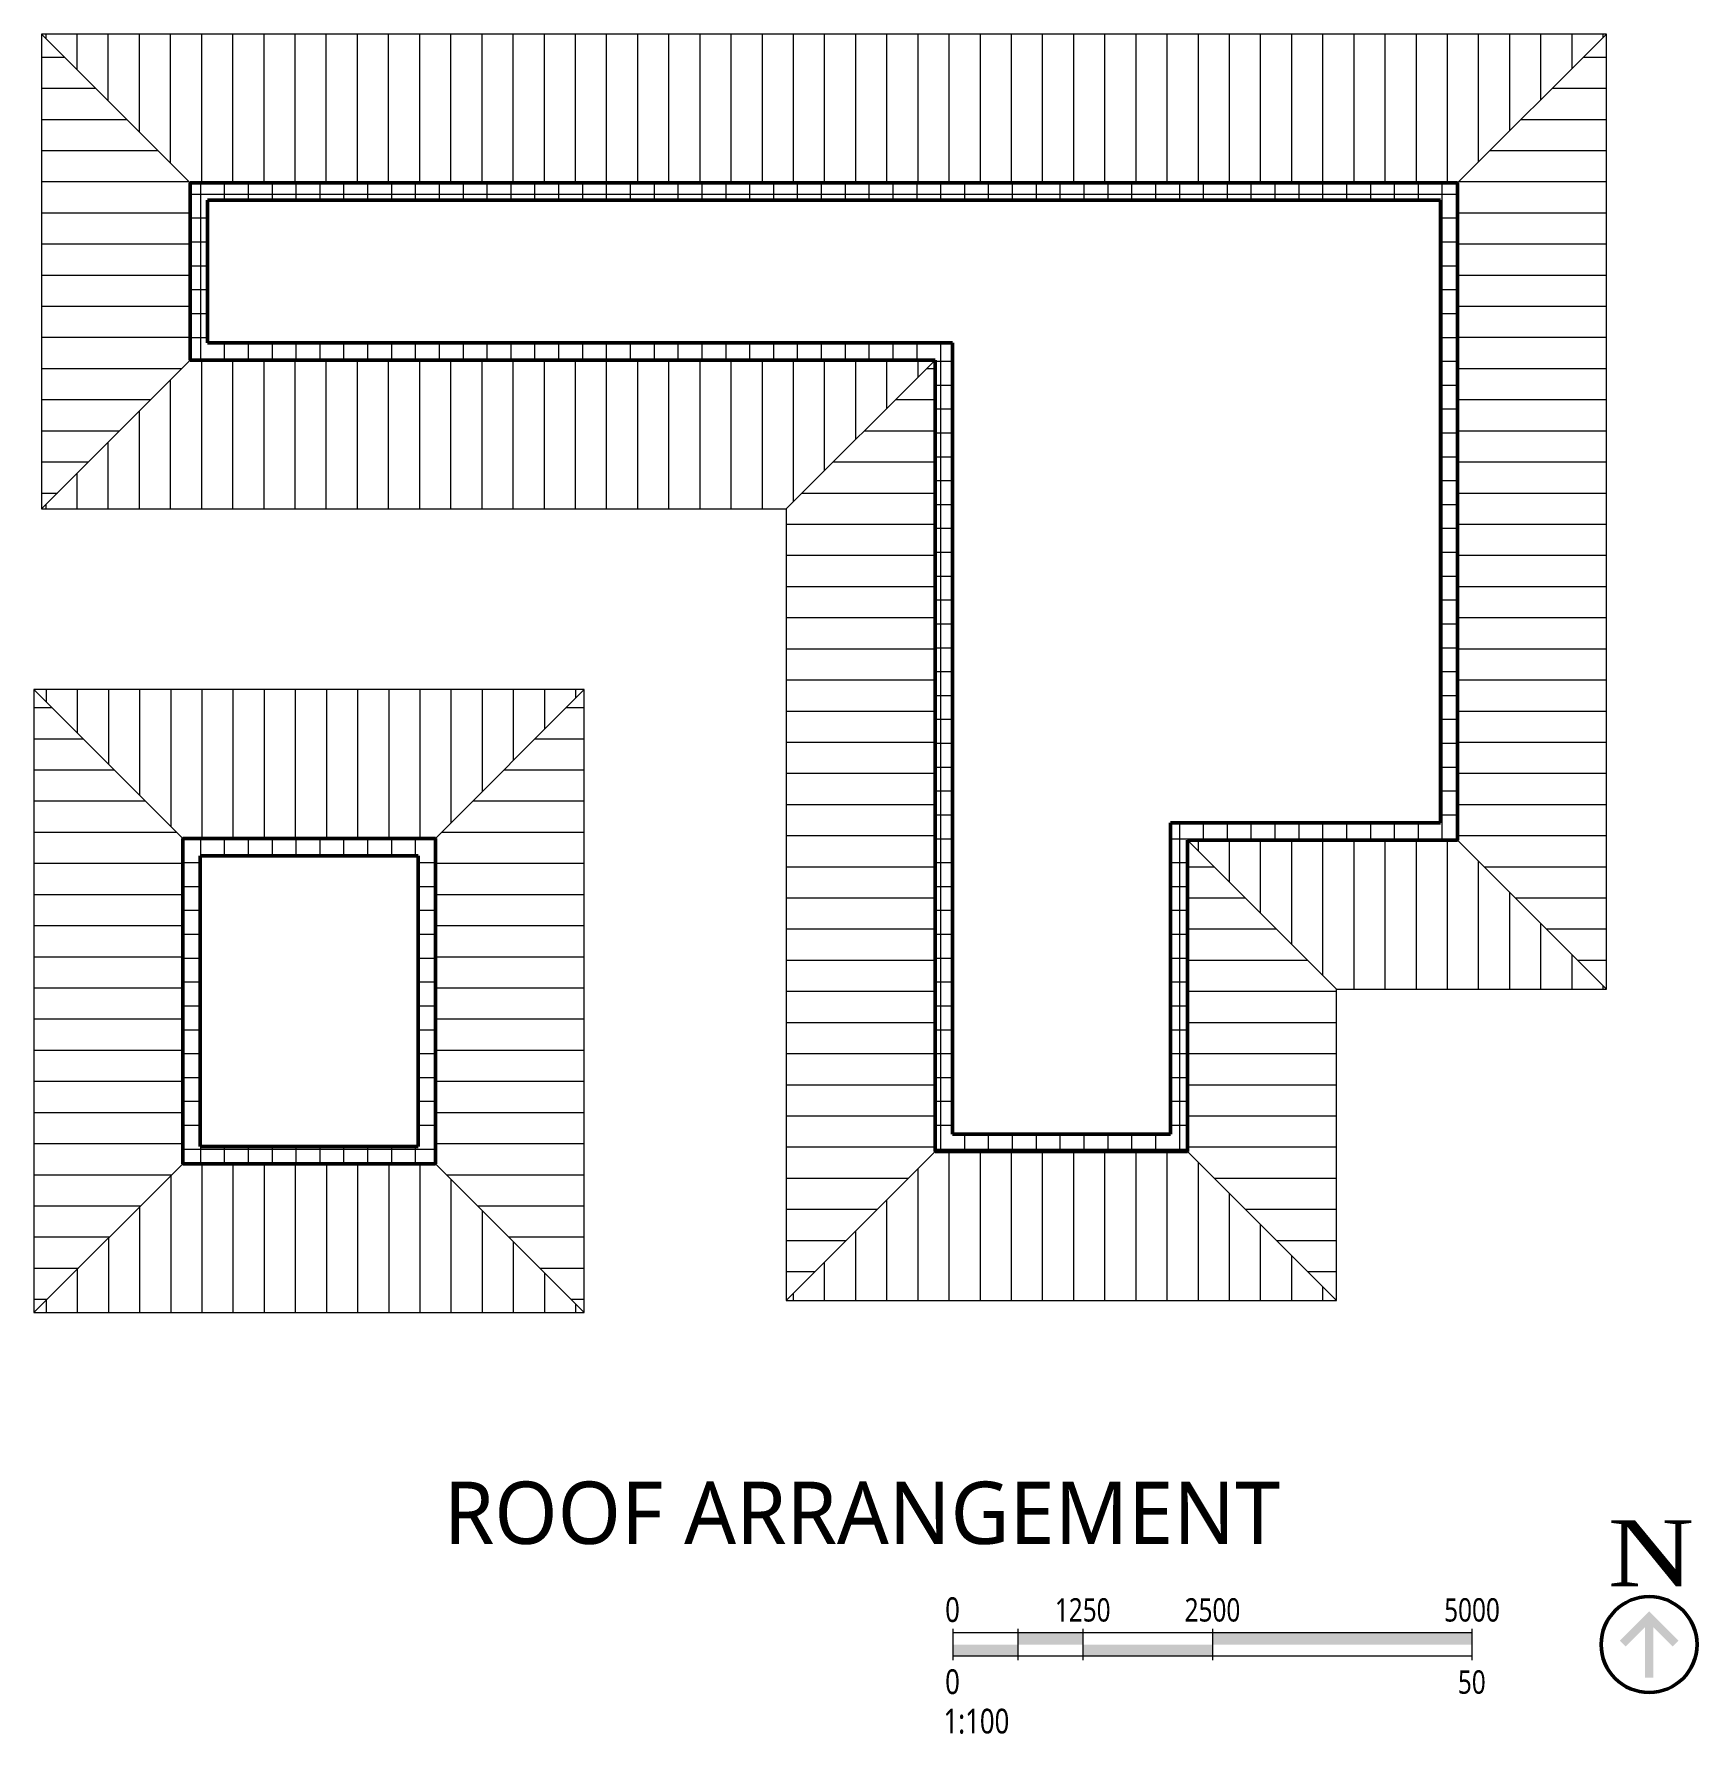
# Model space of a CAD drawing. Header units: millimetres. Extents: x -5516 to 10503, y -6555 to 9822.
import ezdxf

# ---------------------------------------------------------------- set-up
doc = ezdxf.new("R2010")
doc.units = ezdxf.units.MM
for name, color, linetype, lineweight in [('A-ANNO-NOTE', 131, 'Continuous', 9), ('A-ROOF', 132, 'Continuous', 15), ('A-ROOF-PATT', 132, 'Continuous', 15), ('G-ANNO-TEXT', 231, 'Continuous', 9)]:
    doc.layers.add(name, color=color, linetype=linetype, lineweight=lineweight)
doc.styles.add('Georgia', font='georgia.ttf', dxfattribs={"width": 1.2, "height": 6.35})
doc.styles.add('Trebuchet MS', font='trebuc.ttf', dxfattribs={"width": 0.8, "height": 2.38125})
doc.styles.add('Trebuchet MS_1', font='trebuc.ttf', dxfattribs={"width": 0.8, "height": 2.25})
doc.styles.add('Trebuchet MS_2', font='trebuc.ttf', dxfattribs={"height": 600})
pattern_1 = [(0, (0, 0), (0, 230), []), (90, (0, 0), (-230, 1e-14), [])]

# ---------------------------------------------------------------- blocks, each defined once
blk = doc.blocks.new('M_GA_Graphic Scale - w Scale Label-615682-Roof')
at = {"layer": 'A-ANNO-NOTE'}
h = blk.add_hatch(color=256, dxfattribs=at)
h.paths.add_polyline_path([(25, -1.12), (12.5, -1.12), (12.5, 0), (25, 0)])
h.paths.add_polyline_path([(6.25, -1.12), (0, -1.12), (0, 0), (6.25, 0)])
h = blk.add_hatch(color=256, dxfattribs=at)
h.paths.add_polyline_path([(50, 0), (25, 0), (25, 1.12), (50, 1.12)])
h.paths.add_polyline_path([(12.5, 0), (6.25, 0), (6.25, 1.12), (12.5, 1.12)])
for p, q in [((0, 1.52), (0, -1.52)), ((50, 1.12), (0, 1.12)), ((6.25, 1.52), (6.25, -1.52)), ((12.5, 1.52), (12.5, -1.52)), ((25, 1.52), (25, -1.52)), ((50, 1.52), (50, -1.52)), ((50, 1.12), (50, -1.12)), ((50, -1.12), (0, -1.12))]:
    blk.add_line(p, q, dxfattribs=at)
at = {"layer": 'A-ANNO-NOTE', "attachment_point": 1}
for s, insert, char_height, width, style in [('0', (-0.75, 4.55), 2.38, 1.7316, 'Trebuchet MS'), ('1250', (9.82, 4.46), 2.25, 6.4135, 'Trebuchet MS_1'), ('2500', (22.32, 4.46), 2.25, 6.4135, 'Trebuchet MS_1'), ('5000', (47.32, 4.46), 2.25, 6.4135, 'Trebuchet MS_1'), ('0', (-0.75, -2.39), 2.38, 1.7316, 'Trebuchet MS'), ('50', (48.64, -2.49), 2.25, 3.2067, 'Trebuchet MS_1'), ('1:100', (-0.91, -6.19), 2.381, 8.1451, 'Trebuchet MS')]:
    blk.add_mtext(s, dxfattribs=dict(at, insert=insert, char_height=char_height, width=width, style=style))
blk = doc.blocks.new('M_North Arrow w Rotation - Circle-1716250-Roof')
at = {"layer": 'A-ANNO-NOTE'}
blk.add_hatch(color=256, dxfattribs=at).paths.add_polyline_path([(-2.83, 0.37), (0, 3.2), (2.83, 0.37), (2.26, -0.19), (0.4, 1.67), (0.4, -3.2), (-0.4, -3.2), (-0.4, 1.67), (-2.26, -0.19)])
at = {"layer": 'A-ANNO-NOTE', "lineweight": 50}
blk.add_circle((0, 0), 4.62, dxfattribs=at)
at = {"layer": 'A-ANNO-NOTE', "insert": (-3.97, 11.97), "char_height": 6.35, "width": 10.2937, "attachment_point": 1, "style": 'Georgia'}
blk.add_mtext('N', dxfattribs=at)

msp = doc.modelspace()

# ---------------------------------------------------------------- hatches: boundary and pattern name
at = {"layer": 'A-ROOF-PATT', "lineweight": 9}
h = msp.add_hatch(dxfattribs=at)
h.set_pattern_fill('FP_3', color=256, style=0, pattern_type=2)
h.set_pattern_definition([(0, (-2020.02, 0), (0, 300), [])])
h.paths.add_polyline_path([(-5444, 9822), (-5444, 5247), (-4011, 6681), (-4011, 8389)])
h = msp.add_hatch(dxfattribs=at)
h.set_pattern_fill('FP_4', color=256, style=0, pattern_type=2)
h.set_pattern_definition([(270, (0, 3596.08), (300, 2e-14), [])])
h.paths.add_polyline_path([(8197, 8389), (9631, 9822), (-5444, 9822), (-4011, 8389)])
h = msp.add_hatch(dxfattribs=at)
h.set_pattern_fill('FP_6', color=256, style=0, pattern_type=2)
h.set_pattern_definition([(180, (3526.98, 0), (-4e-14, -300), [])])
h.paths.add_polyline_path([(9631, 622), (9631, 9822), (8197, 8389), (8197, 2056)])
h = msp.add_hatch(dxfattribs=at)
h.set_pattern_fill('FP_1', color=256, style=0, pattern_type=2)
h.set_pattern_definition(pattern_1)
h.paths.add_polyline_path([(5597, -944), (5597, 2056), (8197, 2056), (8197, 8389), (-4011, 8389), (-4011, 6681), (3164, 6681), (3164, -944)])
h.paths.add_polyline_path([(5431, -778), (3331, -778), (3331, 6847), (-3844, 6847), (-3844, 8222), (8031, 8222), (8031, 2222), (5431, 2222)])
h = msp.add_hatch(dxfattribs=at)
h.set_pattern_fill('FP_2', color=256, style=0, pattern_type=2)
h.set_pattern_definition([(90, (0, 1829.08), (-300, 2e-14), [])])
h.paths.add_polyline_path([(1731, 5247), (3164, 6681), (-4011, 6681), (-5444, 5247)])
h = msp.add_hatch(dxfattribs=at)
h.set_pattern_fill('FP_5', color=256, style=0, pattern_type=2)
h.set_pattern_definition([(0, (562.98, 0), (0, 300), [])])
h.paths.add_polyline_path([(1731, -2378), (3164, -944), (3164, 6681), (1731, 5247)])
h = msp.add_hatch(dxfattribs=at)
h.set_pattern_fill('FP_10', color=256, style=0, pattern_type=2)
h.set_pattern_definition([(270, (3.81, 1343.2), (300, 2e-14), [])])
h.paths.add_polyline_path([(-216, 3506), (-5516, 3506), (-4082, 2072), (-1649, 2072)])
h = msp.add_hatch(dxfattribs=at)
h.set_pattern_fill('FP_11', color=256, style=0, pattern_type=2)
h.set_pattern_definition([(0, (-2043.2, 33.1), (0, 300), [])])
h.paths.add_polyline_path([(-4082, 2072), (-5516, 3506), (-5516, -2494), (-4082, -1061)])
h = msp.add_hatch(dxfattribs=at)
h.set_pattern_fill('FP_12', color=256, style=0, pattern_type=2)
h.set_pattern_definition([(180, (-15.2, 33.1), (-4e-14, -300), [])])
h.paths.add_polyline_path([(-1649, -1061), (-216, -2494), (-216, 3506), (-1649, 2072)])
h = msp.add_hatch(dxfattribs=at)
h.set_pattern_fill('FP_1', color=256, style=0, pattern_type=2)
h.set_pattern_definition(pattern_1)
h.paths.add_polyline_path([(-1649, -1061), (-1649, 2072), (-4082, 2072), (-4082, -1061)])
h.paths.add_polyline_path([(-1816, -894), (-3916, -894), (-3916, 1906), (-1816, 1906)])
h = msp.add_hatch(dxfattribs=at)
h.set_pattern_fill('FP_8', color=256, style=0, pattern_type=2)
h.set_pattern_definition([(180, (2590.98, 0), (-4e-14, -300), [])])
h.paths.add_polyline_path([(7031, -2378), (7031, 622), (5597, 2056), (5597, -944)])
h = msp.add_hatch(dxfattribs=at)
h.set_pattern_fill('FP_9', color=256, style=0, pattern_type=2)
h.set_pattern_definition([(90, (0, 164.08), (-300, 2e-14), [])])
h.paths.add_polyline_path([(9631, 622), (8197, 2056), (5597, 2056), (7031, 622)])
h = msp.add_hatch(dxfattribs=at)
h.set_pattern_fill('FP_7', color=256, style=0, pattern_type=2)
h.set_pattern_definition([(90, (0, -915.92), (-300, 2e-14), [])])
h.paths.add_polyline_path([(3164, -944), (1731, -2378), (7031, -2378), (5597, -944)])
h = msp.add_hatch(dxfattribs=at)
h.set_pattern_fill('FP_13', color=256, style=0, pattern_type=2)
h.set_pattern_definition([(90, (3.81, -936.8), (-300, 2e-14), [])])
h.paths.add_polyline_path([(-4082, -1061), (-5516, -2494), (-216, -2494), (-1649, -1061)])

# ---------------------------------------------------------------- linework, layer by layer
at = {"layer": 'A-ROOF'}
for p, q in [((-5444, 9822), (-5444, 5247)), ((9631, 9822), (-5444, 9822)), ((-4011, 8389), (-5444, 9822)), ((8197, 8389), (9631, 9822)), ((9631, 622), (9631, 9822)), ((-5444, 5247), (-4011, 6681)), ((1731, 5247), (3164, 6681)), ((-5444, 5247), (1731, 5247)), ((1731, 5247), (1731, -2378)), ((-216, 3506), (-5516, 3506)), ((-5516, 3506), (-4082, 2072)), ((-5516, 3506), (-5516, -2494)), ((-1649, 2072), (-216, 3506)), ((-216, -2494), (-216, 3506)), ((7031, 622), (5597, 2056)), ((8197, 2056), (9631, 622)), ((7031, -2378), (7031, 622)), ((7031, 622), (9631, 622)), ((3164, -944), (1731, -2378)), ((7031, -2378), (5597, -944)), ((-5516, -2494), (-4082, -1061)), ((-216, -2494), (-1649, -1061)), ((1731, -2378), (7031, -2378)), ((-5516, -2494), (-216, -2494))]:
    msp.add_line(p, q, dxfattribs=at)
at = {"layer": 'A-ROOF', "lineweight": 50}
for p, q in [((-4011, 8389), (-4011, 6681)), ((8197, 8389), (-4011, 8389)), ((8197, 2056), (8197, 8389)), ((-3844, 6847), (-3844, 8222)), ((-3844, 8222), (8031, 8222)), ((8031, 8222), (8031, 2222)), ((3331, 6847), (-3844, 6847)), ((3331, -778), (3331, 6847)), ((-4011, 6681), (3164, 6681)), ((3164, 6681), (3164, -944)), ((8031, 2222), (5431, 2222)), ((5431, 2222), (5431, -778)), ((-1649, 2072), (-4082, 2072)), ((-4082, 2072), (-4082, -1061)), ((-1649, -1061), (-1649, 2072)), ((5597, -944), (5597, 2056)), ((5597, 2056), (8197, 2056)), ((-3916, 1906), (-1816, 1906)), ((-3916, -894), (-3916, 1906)), ((-1816, 1906), (-1816, -894)), ((5431, -778), (3331, -778)), ((-1816, -894), (-3916, -894)), ((3164, -944), (5597, -944)), ((-4082, -1061), (-1649, -1061))]:
    msp.add_line(p, q, dxfattribs=at)

# ---------------------------------------------------------------- block references
at = {"layer": 'A-ANNO-NOTE', "xscale": 100, "yscale": 100, "zscale": 100}
for name, p in [('M_North Arrow w Rotation - Circle-1716250-Roof', (10042, -5693)), ('M_GA_Graphic Scale - w Scale Label-615682-Roof', (3336, -5693))]:
    msp.add_blockref(name, p, dxfattribs=at)

# ---------------------------------------------------------------- texts
at = {"layer": 'G-ANNO-TEXT', "color": 7, "insert": (-1568, -4124), "char_height": 600, "width": 9692.4, "attachment_point": 1, "style": 'Trebuchet MS_2', "bg_fill": 3, "box_fill_scale": 1.25, "bg_fill_color": 256, "bg_fill_true_color": 13158600, "bg_fill_transparency": 0}
msp.add_mtext('ROOF ARRANGEMENT', dxfattribs=at)

doc.saveas('drawing.dxf')
